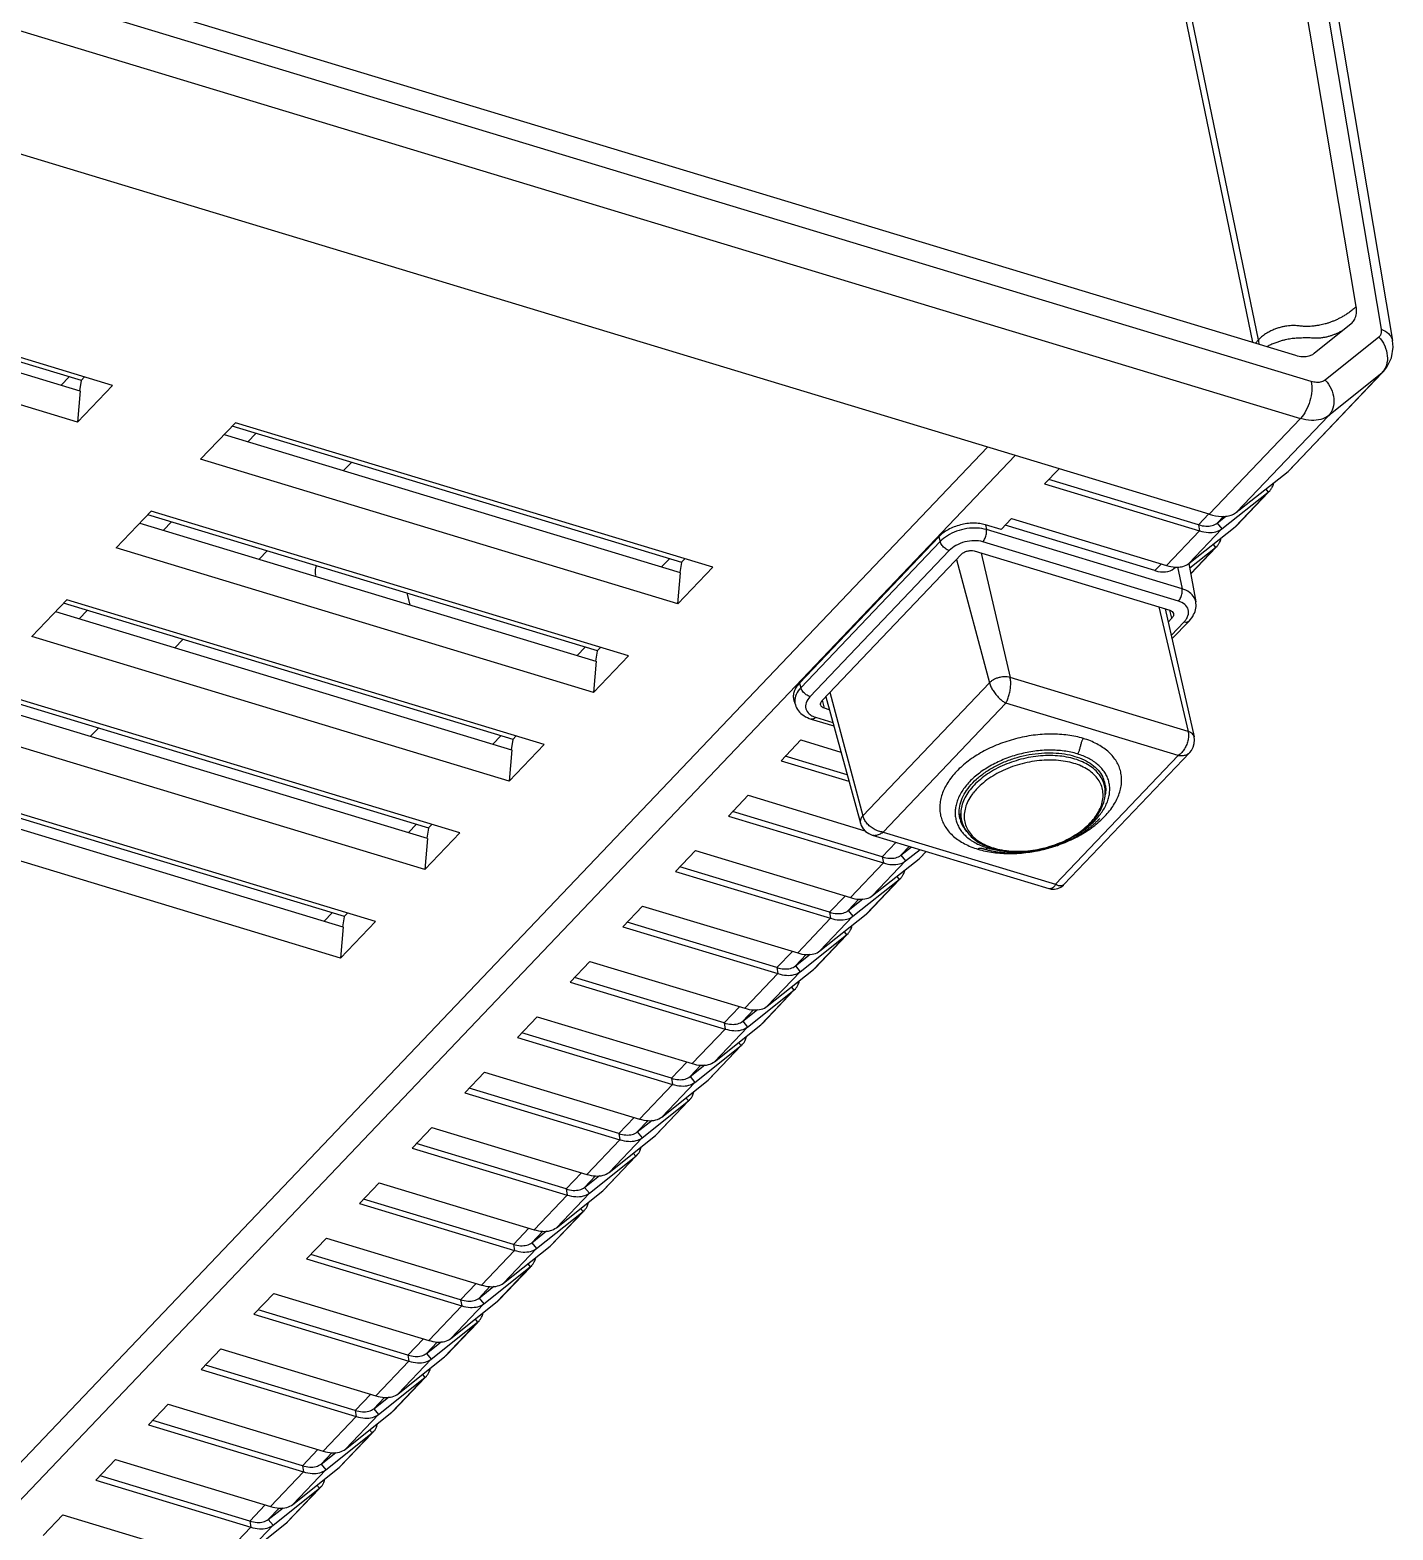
# Model space of a CAD drawing. Header units: millimetres. Extents: x 14343 to 15285, y -9166 to -7819.
# Drawn here: x 14727.4 to 14800.9, y -8834.4 to -8753.4 of the extents above; entities that cross this region are included whole.
import ezdxf

# ---------------------------------------------------------------- set-up
doc = ezdxf.new("R2010")
doc.units = ezdxf.units.MM

# ---------------------------------------------------------------- blocks, each defined once
blk = doc.blocks.new('u9')
at = {"color": 7, "linetype": 'Continuous'}
for p, q in [((33.426, 283.574), (139.453, 394.89)), ((34.911, 283.125), (140.71, 394.2)), ((76.452, 343.269), (74.671, 341.399)), ((84.816, 340.736), (76.452, 343.269)), ((75.252, 343.161), (72.748, 341.174)), ((75.252, 343.161), (73.471, 341.292)), ((84.816, 340.736), (85.88, 341.853)), ((72.669, 341.102), (70.962, 339.31)), ((73.471, 341.292), (70.967, 339.304)), ((72.748, 341.174), (70.967, 339.304)), ((73.728, 340.983), (72.931, 340.351)), ((73.143, 340.369), (73.728, 340.983)), ((73.728, 340.983), (73.471, 341.292)), ((73.893, 340.196), (74.728, 341.072)), ((83.036, 338.867), (74.671, 341.399)), ((74.728, 341.072), (74.671, 341.399)), ((74.728, 341.072), (82.807, 338.626)), ((72.407, 340.175), (69.903, 338.187)), ((72.407, 340.175), (70.627, 338.305)), ((73.607, 340.282), (71.827, 338.413)), ((81.972, 337.75), (73.607, 340.282)), ((70.967, 339.304), (70.888, 339.232)), ((70.929, 339.276), (70.888, 339.232)), ((71.104, 339.14), (70.967, 339.304)), ((80.191, 335.88), (71.827, 338.413)), ((71.883, 338.086), (71.827, 338.413)), ((81.972, 337.75), (83.036, 338.867)), ((69.824, 338.115), (68.117, 336.323)), ((70.627, 338.305), (68.123, 336.318)), ((69.903, 338.187), (68.123, 336.318)), ((70.883, 337.996), (70.087, 337.365)), ((70.298, 337.382), (70.883, 337.996)), ((70.883, 337.996), (70.627, 338.305)), ((71.048, 337.209), (71.883, 338.086)), ((71.883, 338.086), (79.962, 335.64)), ((69.563, 337.188), (67.059, 335.201)), ((69.563, 337.188), (67.782, 335.319)), ((70.763, 337.296), (68.982, 335.426)), ((79.127, 334.763), (70.763, 337.296)), ((68.123, 336.318), (68.043, 336.246)), ((68.085, 336.289), (68.043, 336.246)), ((68.259, 336.154), (68.123, 336.318)), ((66.98, 335.129), (65.273, 333.337)), ((67.782, 335.319), (65.278, 333.332)), ((67.059, 335.201), (65.278, 333.332)), ((68.039, 335.01), (67.782, 335.319)), ((68.204, 334.223), (69.039, 335.1)), ((77.347, 332.894), (68.982, 335.426)), ((69.039, 335.1), (68.982, 335.426)), ((69.039, 335.1), (77.118, 332.653)), ((79.127, 334.763), (80.191, 335.88)), ((67.918, 334.31), (66.138, 332.44)), ((68.039, 335.01), (67.242, 334.378)), ((67.454, 334.396), (68.039, 335.01)), ((76.283, 331.777), (67.918, 334.31)), ((66.718, 334.202), (64.214, 332.215)), ((66.718, 334.202), (64.937, 332.333)), ((65.278, 333.332), (65.199, 333.259)), ((65.24, 333.303), (65.199, 333.259)), ((65.414, 333.167), (65.278, 333.332)), ((76.283, 331.777), (77.347, 332.894)), ((64.135, 332.142), (62.428, 330.35)), ((64.937, 332.333), (62.433, 330.345)), ((64.214, 332.215), (62.433, 330.345)), ((65.194, 332.024), (64.398, 331.392)), ((64.609, 331.41), (65.194, 332.024)), ((65.194, 332.024), (64.937, 332.333)), ((65.359, 331.237), (66.194, 332.113)), ((74.502, 329.907), (66.138, 332.44)), ((66.194, 332.113), (66.138, 332.44)), ((66.194, 332.113), (74.273, 329.667)), ((63.874, 331.216), (61.37, 329.228)), ((63.874, 331.216), (62.093, 329.346)), ((65.074, 331.323), (63.293, 329.454)), ((73.438, 328.79), (65.074, 331.323)), ((62.433, 330.345), (62.354, 330.273)), ((62.396, 330.317), (62.354, 330.273)), ((62.57, 330.181), (62.433, 330.345)), ((71.658, 326.921), (63.293, 329.454)), ((63.35, 329.127), (63.293, 329.454)), ((73.438, 328.79), (74.502, 329.907)), ((61.291, 329.156), (59.584, 327.364)), ((62.093, 329.346), (59.589, 327.359)), ((61.37, 329.228), (59.589, 327.359)), ((62.35, 329.037), (61.553, 328.405)), ((61.765, 328.423), (62.35, 329.037)), ((62.35, 329.037), (62.093, 329.346)), ((62.515, 328.25), (63.35, 329.127)), ((63.35, 329.127), (71.429, 326.681)), ((61.029, 328.229), (58.525, 326.242)), ((61.029, 328.229), (59.248, 326.36)), ((62.229, 328.337), (60.449, 326.467)), ((70.594, 325.804), (62.229, 328.337)), ((59.589, 327.359), (59.51, 327.287)), ((59.551, 327.33), (59.51, 327.287)), ((59.725, 327.195), (59.589, 327.359)), ((58.446, 326.17), (56.739, 324.378)), ((59.248, 326.36), (56.744, 324.372)), ((58.525, 326.242), (56.744, 324.372)), ((59.505, 326.051), (59.248, 326.36)), ((68.813, 323.935), (60.449, 326.467)), ((60.505, 326.141), (60.449, 326.467)), ((70.594, 325.804), (71.658, 326.921)), ((59.505, 326.051), (58.709, 325.419)), ((58.92, 325.437), (59.505, 326.051)), ((59.67, 325.264), (60.505, 326.141)), ((60.505, 326.141), (68.584, 323.694)), ((58.185, 325.243), (55.681, 323.256)), ((58.185, 325.243), (56.404, 323.373)), ((59.385, 325.35), (57.604, 323.481)), ((67.749, 322.818), (59.385, 325.35)), ((56.744, 324.372), (56.665, 324.3)), ((56.707, 324.344), (56.665, 324.3)), ((56.881, 324.208), (56.744, 324.372)), ((67.749, 322.818), (68.813, 323.935)), ((55.601, 323.183), (53.895, 321.391)), ((56.404, 323.373), (53.9, 321.386)), ((55.681, 323.256), (53.9, 321.386)), ((56.66, 323.065), (55.864, 322.433)), ((56.076, 322.45), (56.66, 323.065)), ((56.66, 323.065), (56.404, 323.373)), ((56.826, 322.278), (57.661, 323.154)), ((65.969, 320.948), (57.604, 323.481)), ((57.661, 323.154), (57.604, 323.481)), ((57.661, 323.154), (65.74, 320.708)), ((55.34, 322.256), (52.836, 320.269)), ((55.34, 322.256), (53.559, 320.387)), ((56.54, 322.364), (54.76, 320.494)), ((64.905, 319.831), (56.54, 322.364)), ((53.9, 321.386), (53.821, 321.314)), ((53.862, 321.357), (53.821, 321.314)), ((54.036, 321.222), (53.9, 321.386)), ((64.905, 319.831), (65.969, 320.948)), ((52.757, 320.197), (51.05, 318.405)), ((53.559, 320.387), (51.055, 318.4)), ((52.836, 320.269), (51.055, 318.4)), ((53.816, 320.078), (53.02, 319.446)), ((53.231, 319.464), (53.816, 320.078)), ((53.816, 320.078), (53.559, 320.387)), ((53.981, 319.291), (54.816, 320.168)), ((63.124, 317.962), (54.76, 320.494)), ((54.816, 320.168), (54.76, 320.494)), ((54.816, 320.168), (62.895, 317.721)), ((52.496, 319.27), (49.992, 317.283)), ((52.496, 319.27), (50.715, 317.401)), ((53.696, 319.378), (51.915, 317.508)), ((62.06, 316.845), (53.696, 319.378)), ((51.055, 318.4), (50.976, 318.327)), ((51.018, 318.371), (50.976, 318.327)), ((51.192, 318.235), (51.055, 318.4)), ((50.715, 317.401), (48.211, 315.413)), ((49.992, 317.283), (48.211, 315.413)), ((50.971, 317.092), (50.715, 317.401)), ((60.28, 314.975), (51.915, 317.508)), ((51.972, 317.181), (51.915, 317.508)), ((62.06, 316.845), (63.124, 317.962)), ((49.912, 317.211), (48.205, 315.418)), ((50.971, 317.092), (50.175, 316.46)), ((50.387, 316.478), (50.971, 317.092)), ((51.137, 316.305), (51.972, 317.181)), ((51.972, 317.181), (60.051, 314.735)), ((49.651, 316.284), (47.147, 314.296)), ((49.651, 316.284), (47.87, 314.414)), ((50.851, 316.391), (49.071, 314.522)), ((59.216, 313.859), (50.851, 316.391)), ((48.211, 315.413), (48.132, 315.341)), ((48.173, 315.385), (48.132, 315.341)), ((48.347, 315.249), (48.211, 315.413)), ((59.216, 313.859), (60.28, 314.975)), ((47.068, 314.224), (45.361, 312.432)), ((47.87, 314.414), (45.366, 312.427)), ((47.147, 314.296), (45.366, 312.427)), ((48.127, 314.105), (47.331, 313.473)), ((47.542, 313.491), (48.127, 314.105)), ((48.127, 314.105), (47.87, 314.414)), ((48.292, 313.318), (49.127, 314.195)), ((57.435, 311.989), (49.071, 314.522)), ((49.127, 314.195), (49.071, 314.522)), ((49.127, 314.195), (57.206, 311.749)), ((46.807, 313.297), (44.303, 311.31)), ((46.807, 313.297), (45.026, 311.428)), ((48.007, 313.405), (46.226, 311.535)), ((56.371, 310.872), (48.007, 313.405)), ((45.366, 312.427), (45.287, 312.355)), ((45.503, 312.263), (45.366, 312.427)), ((45.329, 312.398), (45.287, 312.355)), ((56.371, 310.872), (57.435, 311.989)), ((44.223, 311.238), (42.516, 309.446)), ((45.026, 311.428), (42.522, 309.44)), ((44.303, 311.31), (42.522, 309.44)), ((45.282, 311.119), (44.486, 310.487)), ((44.697, 310.505), (45.282, 311.119)), ((45.282, 311.119), (45.026, 311.428)), ((45.448, 310.332), (46.283, 311.209)), ((54.591, 309.003), (46.226, 311.535)), ((46.283, 311.209), (46.226, 311.535)), ((46.283, 311.209), (54.362, 308.762)), ((43.962, 310.311), (41.458, 308.324)), ((43.962, 310.311), (42.181, 308.441)), ((45.162, 310.418), (43.382, 308.549)), ((53.527, 307.886), (45.162, 310.418)), ((67.944, 308.721), (69.827, 310.698)), ((69.683, 309.015), (69.827, 310.698)), ((69.827, 310.698), (95.592, 302.896)), ((42.522, 309.44), (42.443, 309.368)), ((42.484, 309.412), (42.443, 309.368)), ((42.658, 309.276), (42.522, 309.44)), ((42.181, 308.441), (39.677, 306.454)), ((42.438, 308.133), (42.181, 308.441)), ((51.746, 306.016), (43.382, 308.549)), ((43.438, 308.222), (43.382, 308.549)), ((53.527, 307.886), (54.591, 309.003)), ((67.944, 308.721), (93.709, 300.92)), ((69.455, 308.264), (69.636, 308.453)), ((69.705, 309.008), (69.615, 308.461)), ((69.615, 308.46), (93.89, 301.11)), ((94.315, 301.556), (69.704, 309.008)), ((70.286, 308.256), (70.712, 308.703)), ((41.379, 308.251), (39.672, 306.459)), ((41.458, 308.324), (39.677, 306.454)), ((42.438, 308.133), (41.642, 307.501)), ((41.853, 307.519), (42.438, 308.133)), ((42.603, 307.346), (43.438, 308.222)), ((43.438, 308.222), (51.517, 305.776)), ((41.15, 304.054), (31.605, 306.944)), ((41.117, 307.325), (38.613, 305.337)), ((41.117, 307.325), (39.337, 305.455)), ((42.318, 307.432), (40.537, 305.563)), ((50.682, 304.899), (42.318, 307.432)), ((30.797, 306.73), (24.007, 299.602)), ((31.244, 306.715), (24.626, 299.767)), ((40.549, 303.897), (31.244, 306.715)), ((39.677, 306.454), (39.598, 306.382)), ((39.64, 306.425), (39.598, 306.382)), ((39.814, 306.29), (39.677, 306.454)), ((50.682, 304.899), (51.746, 306.016)), ((38.534, 305.265), (38.224, 304.94)), ((38.613, 305.337), (38.232, 304.937)), ((39.337, 305.455), (38.56, 304.838)), ((39.593, 305.146), (39.027, 304.697)), ((39.134, 304.664), (39.593, 305.146)), ((39.593, 305.146), (39.337, 305.455)), ((39.844, 304.449), (40.594, 305.236)), ((48.902, 303.03), (40.537, 305.563)), ((40.594, 305.236), (40.537, 305.563)), ((40.594, 305.236), (48.673, 302.79)), ((63.393, 303.943), (65.275, 305.919)), ((65.132, 304.236), (65.275, 305.919)), ((65.275, 305.919), (91.04, 298.118)), ((35.155, 304.791), (35.118, 304.802)), ((35.189, 304.781), (35.155, 304.791)), ((35.22, 304.771), (35.189, 304.781)), ((35.253, 304.76), (35.22, 304.771)), ((33.931, 296.949), (40.549, 303.897)), ((47.838, 301.913), (41.536, 303.821)), ((63.393, 303.943), (89.158, 296.142)), ((64.904, 303.485), (65.084, 303.675)), ((65.153, 304.23), (65.063, 303.682)), ((65.063, 303.682), (89.338, 296.331)), ((89.764, 296.778), (65.153, 304.23)), ((65.735, 303.478), (66.16, 303.925)), ((28.888, 303.193), (28.858, 303.162)), ((34.814, 295.846), (41.641, 303.014)), ((36.427, 302.887), (36.309, 303.321)), ((43.418, 296.351), (41.641, 303.014)), ((43.645, 296.59), (41.779, 303.416)), ((47.838, 301.913), (48.902, 303.03)), ((28.715, 300.903), (28.604, 301.396)), ((46.057, 300.043), (42.398, 301.151)), ((58.841, 299.165), (60.724, 301.141)), ((60.581, 299.458), (60.724, 301.141)), ((60.724, 301.141), (86.489, 293.34)), ((42.49, 300.814), (45.828, 299.803)), ((24.626, 299.767), (33.931, 296.949)), ((44.993, 298.927), (42.827, 299.582)), ((44.993, 298.927), (46.057, 300.043)), ((25.333, 291.851), (23.769, 298.759)), ((58.841, 299.165), (84.606, 291.363)), ((60.352, 298.707), (60.533, 298.897)), ((60.602, 299.451), (60.512, 298.904)), ((60.512, 298.903), (84.787, 291.553)), ((85.213, 292), (60.602, 299.452)), ((61.184, 298.7), (61.609, 299.147)), ((83.321, 298.729), (82.896, 298.282)), ((24.098, 298.463), (33.697, 295.556)), ((25.667, 291.75), (24.098, 298.463)), ((44.431, 297.8), (43.214, 298.169)), ((44.191, 297.704), (43.264, 297.984)), ((43.454, 297.292), (43.721, 297.211)), ((43.721, 297.211), (43.817, 296.787)), ((45.364, 296.792), (45.285, 297.036)), ((43.836, 296.791), (36.327, 288.907)), ((36.987, 288.707), (44.497, 296.591)), ((54.29, 294.386), (56.173, 296.363)), ((56.03, 294.68), (56.173, 296.363)), ((56.173, 296.363), (81.938, 288.562)), ((35.265, 288.844), (33.697, 295.556)), ((36.591, 289.184), (34.814, 295.846)), ((37.477, 288.224), (44.987, 296.108)), ((37.553, 287.97), (45.063, 295.854)), ((45.063, 295.854), (44.987, 296.108)), ((56.051, 294.673), (55.961, 294.126)), ((80.661, 287.222), (56.051, 294.674)), ((54.29, 294.386), (80.055, 286.585)), ((55.801, 293.929), (55.982, 294.119)), ((55.961, 294.125), (80.236, 286.775)), ((56.633, 293.922), (57.058, 294.368)), ((78.77, 293.951), (78.345, 293.504)), ((24.965, 293.478), (24.041, 292.509)), ((25.009, 293.282), (24.308, 292.546)), ((84.606, 291.363), (86.489, 293.34)), ((24.968, 292.346), (25.172, 292.561)), ((24.968, 292.346), (25.084, 291.926)), ((83.928, 292.389), (83.502, 291.942)), ((24.05, 289.406), (23.679, 291.466)), ((24.614, 291.433), (35.173, 288.236)), ((35.643, 288.729), (25.084, 291.926)), ((49.739, 289.608), (51.622, 291.585)), ((51.622, 291.585), (51.478, 289.902)), ((51.622, 291.585), (77.387, 283.783)), ((66.064, 291.641), (66.236, 291.014)), ((24.421, 290.773), (34.979, 287.576)), ((24.66, 289.59), (24.421, 290.773)), ((23.951, 289.954), (22.605, 288.541)), ((23.953, 289.945), (22.61, 288.536)), ((25.536, 289.427), (25.88, 289.788)), ((25.88, 289.788), (33.959, 287.342)), ((51.5, 289.895), (51.41, 289.348)), ((76.11, 282.443), (51.499, 289.895)), ((24.05, 289.406), (21.546, 287.419)), ((24.05, 289.406), (22.27, 287.537)), ((24.007, 289.644), (22.61, 288.536)), ((25.251, 289.514), (23.47, 287.644)), ((24.863, 289.681), (24.761, 289.599)), ((24.786, 289.6), (24.863, 289.681)), ((33.615, 286.981), (25.251, 289.514)), ((49.739, 289.608), (75.504, 281.807)), ((51.25, 289.151), (51.431, 289.341)), ((51.41, 289.347), (75.685, 281.997)), ((52.507, 289.59), (52.081, 289.144)), ((74.219, 289.172), (73.794, 288.726)), ((22.61, 288.536), (22.531, 288.464)), ((22.573, 288.507), (22.531, 288.464)), ((22.747, 288.371), (22.61, 288.536)), ((37.553, 287.97), (37.477, 288.224)), ((80.055, 286.585), (81.938, 288.562)), ((21.467, 287.347), (19.76, 285.555)), ((22.27, 287.537), (19.766, 285.549)), ((21.546, 287.419), (19.766, 285.549)), ((22.526, 287.228), (22.27, 287.537)), ((31.834, 285.112), (23.47, 287.644)), ((23.526, 287.317), (23.47, 287.644)), ((33.615, 286.981), (34.18, 287.574)), ((34.18, 287.574), (35.032, 287.316)), ((35.032, 287.316), (34.979, 287.576)), ((79.377, 287.611), (78.951, 287.164)), ((16.518, 281.429), (21.479, 286.638)), ((18.029, 281.574), (22.954, 286.745)), ((22.526, 287.228), (22.051, 286.851)), ((22.173, 286.857), (22.526, 287.228)), ((22.954, 286.745), (149.43, 248.449)), ((22.968, 286.731), (23.526, 287.317)), ((23.526, 287.317), (31.605, 284.871)), ((21.205, 286.421), (18.702, 284.434)), ((21.257, 286.463), (21.205, 286.421)), ((19.766, 285.549), (19.687, 285.477)), ((19.728, 285.521), (19.687, 285.477)), ((19.901, 285.386), (19.766, 285.549)), ((31.054, 284.292), (31.834, 285.112)), ((13.549, 279.035), (18.622, 284.362)), ((18.702, 284.434), (13.629, 279.109)), ((69.668, 284.394), (69.242, 283.947)), ((75.504, 281.807), (77.387, 283.783)), ((74.825, 282.832), (74.4, 282.386)), ((82.135, 279.799), (84.018, 281.775)), ((83.875, 280.092), (84.018, 281.775)), ((84.018, 281.775), (109.783, 273.974)), ((13.629, 279.109), (16.518, 281.429)), ((144.504, 243.279), (18.029, 281.574)), ((83.896, 280.086), (83.806, 279.538)), ((108.507, 272.634), (83.896, 280.086)), ((13.801, 277.184), (16.689, 279.504)), ((17.45, 279.582), (143.926, 241.286)), ((82.135, 279.799), (107.9, 271.998)), ((83.646, 279.341), (83.827, 279.531)), ((83.806, 279.538), (108.081, 272.187)), ((84.478, 279.334), (84.903, 279.781)), ((13.55, 279.037), (13.361, 278.803)), ((13.55, 279.037), (13.629, 279.109)), ((17.283, 278.062), (15.293, 276.463)), ((143.598, 240.227), (18.298, 278.166)), ((16.446, 257.278), (13.066, 277.366)), ((20.287, 277.335), (20.457, 277.513)), ((20.287, 277.335), (23.956, 259.615)), ((20.606, 277.468), (24.24, 259.914)), ((17.057, 256.702), (13.681, 276.768)), ((15.293, 276.463), (15.236, 276.412)), ((15.026, 275.538), (18.256, 256.339))]:
    blk.add_line(p, q, dxfattribs=at)
for points in [[(31.605, 306.944), (31.475, 306.972), (31.296, 306.974), (31.122, 306.937), (30.96, 306.862), (30.818, 306.752), (30.797, 306.73)], [(35.118, 304.802), (35.059, 304.82), (35.001, 304.836), (34.943, 304.851), (34.886, 304.866), (34.828, 304.879), (34.771, 304.892), (34.715, 304.905), (34.658, 304.916), (34.601, 304.927), (34.545, 304.938), (34.489, 304.947), (34.433, 304.956), (34.377, 304.964), (34.322, 304.972), (34.267, 304.979), (34.213, 304.986), (34.158, 304.992), (34.104, 304.997), (34.05, 305.002), (33.996, 305.006), (33.943, 305.01), (33.889, 305.014), (33.836, 305.017), (33.783, 305.019), (33.73, 305.021), (33.677, 305.023), (33.624, 305.024), (33.572, 305.024), (33.519, 305.024), (33.467, 305.024), (33.415, 305.023), (33.364, 305.022), (33.312, 305.021), (33.26, 305.019), (33.209, 305.017), (33.158, 305.014), (33.107, 305.011), (33.056, 305.007), (33.005, 305.004), (32.954, 304.999), (32.903, 304.995), (32.853, 304.99), (32.803, 304.985), (32.752, 304.979), (32.702, 304.973), (32.652, 304.967), (32.603, 304.96), (32.553, 304.953), (32.504, 304.946), (32.454, 304.938), (32.405, 304.93), (32.356, 304.922), (32.308, 304.913), (32.259, 304.904), (32.211, 304.895), (32.163, 304.885), (32.115, 304.875), (32.067, 304.865), (32.019, 304.855), (31.972, 304.844), (31.925, 304.833), (31.878, 304.822), (31.831, 304.81), (31.785, 304.798), (31.738, 304.786), (31.692, 304.774), (31.647, 304.761), (31.601, 304.748), (31.556, 304.735), (31.511, 304.722), (31.466, 304.708), (31.421, 304.694), (31.377, 304.68), (31.333, 304.665), (31.289, 304.651), (31.246, 304.636), (31.202, 304.621), (31.159, 304.606), (31.117, 304.59), (31.074, 304.575), (31.032, 304.559), (30.99, 304.543), (30.948, 304.526), (30.907, 304.51), (30.866, 304.493), (30.825, 304.476), (30.784, 304.459), (30.744, 304.442), (30.704, 304.424), (30.664, 304.407), (30.625, 304.389), (30.586, 304.371), (30.547, 304.353), (30.509, 304.335), (30.47, 304.316), (30.432, 304.297), (30.395, 304.279), (30.358, 304.26), (30.321, 304.241), (30.284, 304.222), (30.248, 304.202), (30.212, 304.183), (30.176, 304.163), (30.141, 304.144), (30.106, 304.124), (30.071, 304.104), (30.037, 304.084), (30.003, 304.064), (29.97, 304.044), (29.936, 304.024), (29.903, 304.004), (29.871, 303.983), (29.839, 303.963), (29.807, 303.942), (29.776, 303.922), (29.744, 303.901), (29.714, 303.881), (29.683, 303.86), (29.653, 303.839), (29.624, 303.818), (29.594, 303.798), (29.565, 303.777), (29.537, 303.756), (29.509, 303.735), (29.481, 303.714), (29.453, 303.693), (29.426, 303.673), (29.399, 303.652), (29.373, 303.631), (29.347, 303.61), (29.322, 303.59), (29.297, 303.569), (29.272, 303.549), (29.248, 303.528), (29.224, 303.508), (29.2, 303.488), (29.177, 303.468), (29.155, 303.448), (29.133, 303.428), (29.111, 303.408), (29.09, 303.389), (29.069, 303.37), (29.049, 303.351), (29.029, 303.332), (29.009, 303.314), (28.991, 303.295), (28.972, 303.277), (28.954, 303.26), (28.937, 303.242), (28.92, 303.225), (28.888, 303.193)], [(41.779, 303.416), (41.731, 303.55), (41.63, 303.72), (41.494, 303.866), (41.327, 303.98), (41.15, 304.054)], [(24.007, 299.602), (23.912, 299.486), (23.816, 299.309), (23.761, 299.12), (23.747, 298.926), (23.769, 298.759)], [(13.361, 278.803), (13.122, 278.304), (13.036, 277.73), (13.066, 277.366)]]:
    blk.add_lwpolyline(points, dxfattribs=at)
for centre, radius, start, end in [((73.226, 340.575), 0.767, 132.37257, 136.60688), ((73.207, 340.596), 0.738, 128.45051, 132.37169), ((71.485, 338.671), 0.819, 143.08873, 153.62867), ((71.468, 338.684), 0.797, 136.6171, 143.09633), ((70.381, 337.588), 0.767, 132.37257, 136.60688), ((70.362, 337.609), 0.738, 128.45051, 132.37169), ((68.64, 335.685), 0.819, 143.08873, 153.62867), ((68.623, 335.698), 0.797, 136.6171, 143.09633), ((67.537, 334.602), 0.767, 132.37257, 136.60688), ((67.518, 334.623), 0.738, 128.45051, 132.37169), ((65.796, 332.698), 0.819, 143.08873, 153.62867), ((65.779, 332.711), 0.797, 136.6171, 143.09633), ((64.692, 331.615), 0.767, 132.37257, 136.60688), ((64.673, 331.636), 0.738, 128.45051, 132.37169), ((62.934, 329.725), 0.797, 136.6171, 143.09633), ((62.951, 329.712), 0.819, 143.08873, 153.62867), ((61.848, 328.629), 0.767, 132.37257, 136.60688), ((61.829, 328.65), 0.738, 128.45051, 132.37169), ((60.107, 326.726), 0.819, 143.08873, 153.62867), ((60.09, 326.739), 0.797, 136.6171, 143.09633), ((59.003, 325.643), 0.767, 132.37257, 136.60688), ((58.984, 325.664), 0.738, 128.45051, 132.37169), ((57.262, 323.739), 0.819, 143.08873, 153.62867), ((57.245, 323.752), 0.797, 136.6171, 143.09633), ((56.159, 322.656), 0.767, 132.37257, 136.60688), ((56.14, 322.677), 0.738, 128.45051, 132.37169), ((54.401, 320.766), 0.797, 136.6171, 143.09633), ((54.418, 320.753), 0.819, 143.08873, 153.62867), ((53.314, 319.67), 0.767, 132.37257, 136.60688), ((53.295, 319.691), 0.738, 128.45051, 132.37169), ((51.573, 317.766), 0.819, 143.08873, 153.62867), ((51.556, 317.779), 0.797, 136.6171, 143.09633), ((50.451, 316.704), 0.738, 128.45051, 132.37169), ((50.47, 316.684), 0.767, 132.37257, 136.60688), ((48.729, 314.78), 0.819, 143.08873, 153.62867), ((48.712, 314.793), 0.797, 136.6171, 143.09633), ((47.625, 313.697), 0.767, 132.37257, 136.60688), ((47.606, 313.718), 0.738, 128.45051, 132.37169), ((45.884, 311.794), 0.819, 143.08873, 153.62867), ((45.867, 311.807), 0.797, 136.6171, 143.09633), ((44.781, 310.711), 0.767, 132.37257, 136.60688), ((44.762, 310.732), 0.738, 128.45051, 132.37169), ((43.04, 308.807), 0.819, 143.08873, 153.62867), ((43.023, 308.82), 0.797, 136.6171, 143.09633), ((41.936, 307.724), 0.767, 132.37257, 136.60688), ((41.917, 307.745), 0.738, 128.45051, 132.37169), ((31.545, 306.747), 0.206, 73.05197, 80.60171), ((40.195, 305.821), 0.819, 143.08873, 153.62867), ((40.178, 305.834), 0.797, 136.6171, 143.09633), ((39.092, 304.738), 0.767, 132.37257, 136.60688), ((39.073, 304.759), 0.738, 128.45051, 132.37169), ((33.787, 297.026), 8.032, 105.54751, 108.3927), ((33.8, 296.98), 8.079, 103.606, 105.54897), ((33.795, 296.998), 8.06, 100.40671, 103.60723), ((31.976, 300.829), 3.691, 135.36832, 136.39175), ((31.866, 301.022), 3.443, 136.39125, 137.4131), ((34.909, 302.818), 1.535, 12.79367, 19.80211), ((30.053, 301.606), 1.512, 188.11296, 195.33152), ((30.104, 301.621), 1.566, 195.38009, 207.35664), ((33.144, 303.78), 3.233, 316.32163, 322.04032), ((33.335, 303.627), 2.988, 322.11458, 322.35492), ((31.082, 303.059), 2.983, 245.4456, 245.69131), ((31.089, 303.074), 2.999, 245.69132, 245.94465), ((24.69, 288.048), 1.555, 86.60282, 90.84733), ((23.128, 287.903), 0.819, 143.08873, 153.62867), ((23.111, 287.916), 0.797, 136.6171, 143.09633), ((22.025, 286.82), 0.767, 132.37257, 136.60688), ((22.005, 286.841), 0.738, 128.45051, 132.37169), ((68.614, 226.687), 76.262, 128.17547, 128.38812), ((20.283, 284.916), 0.819, 143.08873, 153.62867), ((20.266, 284.929), 0.797, 136.6171, 143.09633), ((19.18, 283.835), 0.767, 132.46614, 136.61922), ((19.161, 283.856), 0.738, 128.45117, 132.46636), ((14.331, 278.445), 0.966, 136.59781, 142.72692)]:
    blk.add_arc(centre, radius, start, end, dxfattribs=at)
for centre, major_axis, ratio, start_param, end_param in [((26.202, 288.197), (-1.386, 1.444), 0.59683, 5.467445, 6.231027), ((23.676, 284.608), (-2.305, 1.927), 0.509892, -0.875553, -0.583014)]:
    blk.add_ellipse(centre, major_axis=major_axis, ratio=ratio, start_param=start_param, end_param=end_param, dxfattribs=at)
for points, start_tangent, end_tangent in [([(74.671, 341.399), (74.203, 341.486), (73.794, 341.45), (73.471, 341.292)], (-0.957088, 0.289796), (-0.783285, -0.621663)), ([(74.728, 341.072), (74.337, 341.145), (73.997, 341.115), (73.728, 340.983)], (-0.957088, 0.289796), (-0.783285, -0.621663)), ([(73.139, 340.37), (72.73, 340.333), (72.407, 340.175)], (-0.998299, 0.05831), (-0.783285, -0.621663)), ([(73.607, 340.282), (73.139, 340.37)], (-0.957088, 0.289796), (-0.998299, 0.05831)), ([(71.827, 338.413), (71.358, 338.5), (70.949, 338.463), (70.627, 338.305)], (-0.957088, 0.289796), (-0.783285, -0.621663)), ([(70.751, 339.035), (70.677, 338.818)], (-0.444088, -0.895983), (-0.207671, -0.978199)), ([(71.883, 338.086), (71.493, 338.159), (71.152, 338.128), (70.883, 337.996)], (-0.957088, 0.289796), (-0.783285, -0.621663)), ([(70.294, 337.383), (69.885, 337.347), (69.563, 337.188)], (-0.998299, 0.05831), (-0.783285, -0.621663)), ([(70.763, 337.296), (70.294, 337.383)], (-0.957088, 0.289796), (-0.998299, 0.05831)), ([(67.907, 336.049), (67.833, 335.832)], (-0.444088, -0.895983), (-0.207671, -0.978199)), ([(68.982, 335.426), (68.514, 335.514), (68.105, 335.477), (67.782, 335.319)], (-0.957088, 0.289796), (-0.783285, -0.621663)), ([(69.039, 335.1), (68.648, 335.172), (68.308, 335.142), (68.039, 335.01)], (-0.957088, 0.289796), (-0.783285, -0.621663)), ([(67.45, 334.397), (67.041, 334.36), (66.718, 334.202)], (-0.998299, 0.05831), (-0.783285, -0.621663)), ([(67.918, 334.31), (67.45, 334.397)], (-0.957088, 0.289796), (-0.998299, 0.05831)), ([(65.062, 333.062), (64.988, 332.845)], (-0.444088, -0.895983), (-0.207671, -0.978199)), ([(66.138, 332.44), (65.669, 332.527), (65.26, 332.491), (64.937, 332.333)], (-0.957088, 0.289796), (-0.783285, -0.621663)), ([(66.194, 332.113), (65.804, 332.186), (65.463, 332.155), (65.194, 332.024)], (-0.957088, 0.289796), (-0.783285, -0.621663)), ([(64.605, 331.41), (64.196, 331.374), (63.874, 331.216)], (-0.998299, 0.05831), (-0.783285, -0.621663)), ([(65.074, 331.323), (64.605, 331.41)], (-0.957088, 0.289796), (-0.998299, 0.05831)), ([(63.293, 329.454), (62.825, 329.541), (62.416, 329.504), (62.093, 329.346)], (-0.957088, 0.289796), (-0.783285, -0.621663)), ([(62.218, 330.076), (62.143, 329.859)], (-0.444088, -0.895983), (-0.207671, -0.978199)), ([(63.35, 329.127), (62.959, 329.2), (62.619, 329.169), (62.35, 329.037)], (-0.957088, 0.289796), (-0.783285, -0.621663)), ([(61.761, 328.424), (61.352, 328.387), (61.029, 328.229)], (-0.998299, 0.05831), (-0.783285, -0.621663)), ([(62.229, 328.337), (61.761, 328.424)], (-0.957088, 0.289796), (-0.998299, 0.05831)), ([(59.373, 327.089), (59.299, 326.873)], (-0.444088, -0.895983), (-0.207671, -0.978199)), ([(60.449, 326.467), (59.98, 326.554), (59.571, 326.518), (59.248, 326.36)], (-0.957088, 0.289796), (-0.783285, -0.621663)), ([(60.505, 326.141), (60.115, 326.213), (59.774, 326.183), (59.505, 326.051)], (-0.957088, 0.289796), (-0.783285, -0.621663)), ([(58.916, 325.438), (58.507, 325.401), (58.185, 325.243)], (-0.998299, 0.05831), (-0.783285, -0.621663)), ([(59.385, 325.35), (58.916, 325.438)], (-0.957088, 0.289796), (-0.998299, 0.05831)), ([(56.529, 324.103), (56.454, 323.886)], (-0.444088, -0.895983), (-0.207671, -0.978199)), ([(57.604, 323.481), (57.136, 323.568), (56.727, 323.531), (56.404, 323.373)], (-0.957088, 0.289796), (-0.783285, -0.621663)), ([(57.661, 323.154), (57.27, 323.227), (56.929, 323.196), (56.66, 323.065)], (-0.957088, 0.289796), (-0.783285, -0.621663)), ([(56.072, 322.451), (55.663, 322.415), (55.34, 322.256)], (-0.998299, 0.05831), (-0.783285, -0.621663)), ([(56.54, 322.364), (56.072, 322.451)], (-0.957088, 0.289796), (-0.998299, 0.05831)), ([(54.76, 320.494), (54.291, 320.582), (53.882, 320.545), (53.559, 320.387)], (-0.957088, 0.289796), (-0.783285, -0.621663)), ([(53.684, 321.117), (53.61, 320.9)], (-0.444088, -0.895983), (-0.207671, -0.978199)), ([(54.816, 320.168), (54.426, 320.24), (54.085, 320.21), (53.816, 320.078)], (-0.957088, 0.289796), (-0.783285, -0.621663)), ([(53.227, 319.465), (52.818, 319.428), (52.496, 319.27)], (-0.998299, 0.05831), (-0.783285, -0.621663)), ([(53.696, 319.378), (53.227, 319.465)], (-0.957088, 0.289796), (-0.998299, 0.05831)), ([(50.839, 318.13), (50.765, 317.913)], (-0.444088, -0.895983), (-0.207671, -0.978199)), ([(51.915, 317.508), (51.447, 317.595), (51.038, 317.559), (50.715, 317.401)], (-0.957088, 0.289796), (-0.783285, -0.621663)), ([(50.383, 316.478), (49.974, 316.442), (49.651, 316.284)], (-0.998299, 0.05831), (-0.783285, -0.621663)), ([(50.851, 316.391), (50.383, 316.478)], (-0.957088, 0.289796), (-0.998299, 0.05831)), ([(51.972, 317.181), (51.581, 317.254), (51.24, 317.224), (50.971, 317.092)], (-0.957088, 0.289796), (-0.783285, -0.621663)), ([(47.995, 315.144), (47.921, 314.927)], (-0.444088, -0.895983), (-0.207671, -0.978199)), ([(49.071, 314.522), (48.602, 314.609), (48.193, 314.572), (47.87, 314.414)], (-0.957088, 0.289796), (-0.783285, -0.621663)), ([(49.127, 314.195), (48.737, 314.268), (48.396, 314.237), (48.127, 314.105)], (-0.957088, 0.289796), (-0.783285, -0.621663)), ([(47.538, 313.492), (47.129, 313.455), (46.807, 313.297)], (-0.998299, 0.05831), (-0.783285, -0.621663)), ([(48.007, 313.405), (47.538, 313.492)], (-0.957088, 0.289796), (-0.998299, 0.05831)), ([(46.226, 311.535), (45.758, 311.623), (45.349, 311.586), (45.026, 311.428)], (-0.957088, 0.289796), (-0.783285, -0.621663)), ([(45.15, 312.157), (45.076, 311.941)], (-0.444088, -0.895983), (-0.207671, -0.978199)), ([(46.283, 311.209), (45.892, 311.281), (45.551, 311.251), (45.282, 311.119)], (-0.957088, 0.289796), (-0.783285, -0.621663)), ([(44.694, 310.506), (44.285, 310.469), (43.962, 310.311)], (-0.998299, 0.05831), (-0.783285, -0.621663)), ([(45.162, 310.418), (44.694, 310.506)], (-0.957088, 0.289796), (-0.998299, 0.05831)), ([(43.382, 308.549), (42.913, 308.636), (42.504, 308.6), (42.181, 308.441)], (-0.957088, 0.289796), (-0.783285, -0.621663)), ([(42.306, 309.171), (42.232, 308.954)], (-0.444088, -0.895983), (-0.207671, -0.978199)), ([(43.438, 308.222), (43.048, 308.295), (42.707, 308.264), (42.438, 308.133)], (-0.957088, 0.289796), (-0.783285, -0.621663)), ([(30.797, 306.73), (30.82, 306.751), (30.873, 306.783), (30.935, 306.8), (31.004, 306.802), (31.08, 306.788), (31.16, 306.76), (31.244, 306.715)], (0.689611, 0.72418), (0.848651, -0.528954)), ([(31.244, 306.715), (31.293, 306.794), (31.347, 306.858), (31.405, 306.906), (31.464, 306.937), (31.524, 306.952), (31.579, 306.95)], (0.470729, 0.882278), (0.986601, -0.16315)), ([(41.849, 307.519), (41.44, 307.483), (41.117, 307.325)], (-0.998299, 0.05831), (-0.783285, -0.621663)), ([(42.318, 307.432), (41.849, 307.519)], (-0.957088, 0.289796), (-0.998299, 0.05831)), ([(39.461, 306.185), (39.387, 305.968)], (-0.444088, -0.895983), (-0.207671, -0.978199)), ([(40.537, 305.563), (40.068, 305.65), (39.66, 305.613), (39.337, 305.455)], (-0.957088, 0.289796), (-0.783285, -0.621663)), ([(40.594, 305.236), (40.203, 305.308), (39.862, 305.278), (39.593, 305.146)], (-0.957088, 0.289796), (-0.783285, -0.621663)), ([(31.252, 304.647), (30.843, 304.498), (30.401, 304.308), (29.981, 304.094), (29.586, 303.858), (29.22, 303.602), (28.886, 303.33), (28.588, 303.043), (28.329, 302.745), (28.11, 302.437), (27.935, 302.124), (27.804, 301.808), (27.72, 301.492), (27.682, 301.18), (27.692, 300.874), (27.748, 300.577), (27.852, 300.292), (28.001, 300.022), (28.194, 299.769), (28.429, 299.537), (28.705, 299.326), (29.018, 299.14), (29.365, 298.979), (29.743, 298.846)], (-0.948904, -0.315564), (0.957088, -0.289796)), ([(36.309, 303.321), (36.183, 303.643), (35.987, 303.943), (35.723, 304.215), (35.396, 304.45), (35.011, 304.645), (34.576, 304.794), (34.103, 304.896), (33.6, 304.947), (33.076, 304.949), (32.542, 304.902), (32.007, 304.806), (31.481, 304.665), (30.973, 304.479), (30.492, 304.254), (30.048, 303.991), (29.65, 303.697), (29.349, 303.423)], (-0.263808, 0.964575), (-0.702522, -0.711662)), ([(35.701, 301.801), (35.761, 301.881), (35.971, 302.227), (36.109, 302.579), (36.172, 302.927), (36.159, 303.267), (36.07, 303.591), (35.907, 303.891), (35.673, 304.163), (35.373, 304.4), (35.013, 304.599), (34.6, 304.753), (34.144, 304.862), (33.652, 304.922), (33.135, 304.932), (32.604, 304.891), (32.069, 304.802), (31.542, 304.665), (31.032, 304.484), (30.551, 304.261), (30.109, 304.003), (29.713, 303.713), (29.373, 303.397)], (0.610767, 0.791811), (-0.689698, -0.724097)), ([(29.743, 298.846), (30.149, 298.742), (30.578, 298.667), (31.027, 298.623), (31.49, 298.61), (31.964, 298.628), (32.445, 298.676), (33.404, 298.864), (34.333, 299.166), (34.774, 299.356), (35.194, 299.571), (35.589, 299.806), (35.955, 300.062), (36.289, 300.334), (36.587, 300.621), (36.847, 300.92), (37.065, 301.227), (37.241, 301.54), (37.371, 301.856), (37.456, 302.172), (37.493, 302.484), (37.484, 302.791), (37.427, 303.088), (37.324, 303.372), (37.175, 303.642), (36.982, 303.895), (36.746, 304.128), (36.471, 304.338), (36.158, 304.525), (35.81, 304.685), (35.432, 304.819)], (0.957088, -0.289796), (-0.957088, 0.289796)), ([(30.074, 299.676), (30.419, 299.587), (30.784, 299.524), (31.559, 299.475), (32.371, 299.532), (33.186, 299.692), (33.975, 299.948), (34.351, 300.11), (34.708, 300.292), (35.043, 300.493), (35.355, 300.71), (35.638, 300.941), (35.892, 301.185), (36.112, 301.439), (36.298, 301.7), (36.447, 301.966), (36.558, 302.235), (36.63, 302.503), (36.662, 302.769), (36.654, 303.029), (36.606, 303.282), (36.518, 303.524), (36.391, 303.753), (36.227, 303.968), (36.027, 304.166), (35.793, 304.345), (35.527, 304.503), (35.231, 304.64), (34.91, 304.753)], (0.957088, -0.289796), (-0.957088, 0.289796)), ([(35.432, 304.819), (35.026, 304.923), (34.597, 304.997), (34.149, 305.041), (33.685, 305.055), (33.211, 305.037), (32.731, 304.988), (32.339, 304.926)], (-0.957088, 0.289796), (-0.983555, -0.180609)), ([(34.91, 304.753), (34.565, 304.841), (34.2, 304.905), (33.561, 304.953)], (-0.957088, 0.289796), (-0.99984, 0.017897)), ([(35.138, 304.796), (35.105, 304.805), (35.056, 304.813), (35.007, 304.81), (34.983, 304.803), (34.958, 304.792), (34.91, 304.753)], (-0.95708, 0.289825), (-0.689698, -0.724097)), ([(35.263, 304.761), (35.253, 304.763), (35.21, 304.773)], (-0.98739, 0.158305), (-0.959199, 0.282733)), ([(35.432, 304.819), (35.4, 304.79), (35.368, 304.772), (35.335, 304.761), (35.303, 304.758), (35.263, 304.761)], (-0.689698, -0.724097), (-0.98739, 0.158305)), ([(30.407, 304.207), (30.277, 304.137), (29.941, 303.936), (29.63, 303.719), (29.346, 303.488), (29.264, 303.413)], (-0.887206, -0.461373), (-0.731775, -0.681547)), ([(36.036, 303.869), (36.039, 303.865), (36.278, 303.513), (36.353, 303.338)], (0.658336, -0.752724), (0.33851, -0.940963)), ([(41.15, 304.054), (41.119, 304.062), (41.034, 304.072), (40.944, 304.067), (40.849, 304.046), (40.751, 304.01), (40.651, 303.961), (40.549, 303.897)], (-0.957061, 0.289886), (-0.827661, -0.561228)), ([(40.55, 303.897), (40.673, 303.879), (40.796, 303.846), (40.917, 303.8), (41.034, 303.742), (41.144, 303.673), (41.247, 303.594), (41.342, 303.507), (41.426, 303.414), (41.499, 303.317), (41.56, 303.216), (41.608, 303.114), (41.641, 303.014)], (0.996373, -0.085096), (0.257598, -0.966252)), ([(29.264, 303.413), (29.093, 303.244), (28.872, 302.99), (28.686, 302.729), (28.537, 302.463), (28.426, 302.194), (28.354, 301.926), (28.322, 301.66), (28.33, 301.4), (28.379, 301.147), (28.467, 300.905), (28.593, 300.676), (28.757, 300.461), (28.957, 300.263), (29.192, 300.084), (29.458, 299.926), (29.753, 299.789), (30.074, 299.676)], (-0.731775, -0.681547), (0.957088, -0.289796)), ([(29.303, 303.375), (29.034, 303.055), (28.822, 302.723), (28.672, 302.384), (28.586, 302.046), (28.564, 301.716), (28.604, 301.396)], (-0.689698, -0.724097), (0.220838, -0.97531)), ([(29.331, 303.353), (29.095, 303.063), (28.884, 302.717), (28.746, 302.366), (28.683, 302.017), (28.696, 301.678), (28.785, 301.354), (28.948, 301.054), (29.182, 300.782), (29.482, 300.544), (29.842, 300.346)], (-0.676675, -0.736282), (0.909566, -0.415559)), ([(36.442, 302.887), (36.441, 302.713), (36.362, 302.288), (36.176, 301.859), (35.891, 301.442), (35.512, 301.044), (35.052, 300.679), (34.521, 300.355), (33.936, 300.083), (33.31, 299.868), (32.663, 299.718), (32.01, 299.635), (31.372, 299.623), (30.763, 299.682), (30.202, 299.81)], (0.046381, -0.998924), (-0.957088, 0.289796)), ([(35.641, 301.365), (35.919, 301.697), (36.133, 302.04), (36.278, 302.389), (36.352, 302.737), (36.354, 303.077), (36.309, 303.321)], (0.689698, 0.724097), (-0.263539, 0.964649)), ([(36.406, 303.157), (36.413, 303.126), (36.442, 302.887)], (0.221129, -0.975245), (0.046381, -0.998924)), ([(41.641, 303.014), (41.728, 303.127), (41.778, 303.245), (41.788, 303.361), (41.779, 303.416)], (0.689683, 0.724111), (-0.26388, 0.964556)), ([(28.556, 301.392), (28.543, 301.716), (28.563, 301.89)], (-0.14141, 0.989951), (0.16273, 0.986671)), ([(28.604, 301.396), (28.645, 301.25), (28.786, 300.943), (28.997, 300.663), (29.272, 300.414), (29.606, 300.2), (29.993, 300.026), (30.427, 299.894), (30.898, 299.809), (31.399, 299.769), (31.92, 299.778), (32.45, 299.834), (32.981, 299.937), (33.503, 300.084), (34.004, 300.272), (34.478, 300.499), (34.913, 300.76), (35.304, 301.051), (35.641, 301.365)], (0.22077, -0.975326), (0.689698, 0.724097)), ([(29.866, 300.335), (30.255, 300.191), (30.712, 300.083), (31.204, 300.023), (31.72, 300.013), (32.252, 300.053), (32.786, 300.143), (33.314, 300.28), (33.823, 300.461), (34.304, 300.683), (34.747, 300.942), (35.142, 301.232), (35.483, 301.547)], (0.913151, -0.407621), (0.689698, 0.724097)), ([(30.202, 299.81), (29.703, 300.003), (29.28, 300.257), (28.945, 300.564), (28.714, 300.902)], (-0.957088, 0.289796), (-0.459484, 0.888186)), ([(24.626, 299.767), (24.505, 299.772), (24.392, 299.767), (24.287, 299.75), (24.192, 299.721), (24.109, 299.681), (24.038, 299.631), (24.007, 299.602)], (-0.996395, 0.084839), (-0.690376, -0.723451)), ([(24.098, 298.463), (24.08, 298.568), (24.074, 298.68), (24.079, 298.798), (24.096, 298.919), (24.125, 299.041), (24.166, 299.163), (24.218, 299.282), (24.281, 299.396), (24.355, 299.504), (24.437, 299.603), (24.528, 299.691), (24.626, 299.767)], (-0.227588, 0.973758), (0.827547, 0.561397)), ([(29.743, 298.846), (29.799, 298.926), (29.823, 298.974), (29.843, 299.026), (29.87, 299.111), (29.894, 299.2), (29.939, 299.382), (29.965, 299.468), (29.995, 299.548), (30.031, 299.618), (30.074, 299.676)], (0.689698, 0.724097), (0.689698, 0.724097)), ([(23.769, 298.759), (23.792, 298.693), (23.861, 298.597), (23.964, 298.519), (24.098, 298.463)], (0.221781, -0.975096), (0.957075, -0.289842)), ([(43.721, 297.211), (43.853, 297.142), (43.92, 297.038), (43.923, 297.027)], (0.957088, -0.289796), (0.205698, -0.978615)), ([(44.191, 297.704), (44.341, 297.801), (44.43, 297.798)], (0.689698, 0.724097), (0.96423, -0.265068)), ([(44.348, 297.644), (44.191, 297.704)], (-0.904368, 0.426753), (-0.957088, 0.289796)), ([(44.719, 297.245), (44.537, 297.523), (44.348, 297.644)], (-0.264371, 0.964421), (-0.904368, 0.426753)), ([(44.832, 297.614), (44.431, 297.8)], (-0.833205, 0.552965), (-0.957088, 0.289796)), ([(44.497, 296.591), (44.704, 296.916), (44.719, 297.245)], (0.689698, 0.724097), (-0.264371, 0.964421)), ([(45.285, 297.036), (45.12, 297.35), (44.832, 297.614)], (-0.306276, 0.951943), (-0.833205, 0.552965)), ([(45.318, 296.833), (45.284, 297.036)], (-0.020143, 0.999797), (-0.304232, 0.952598)), ([(33.931, 296.949), (33.885, 296.858), (33.841, 296.755), (33.799, 296.644), (33.762, 296.526), (33.729, 296.402), (33.702, 296.276), (33.682, 296.148), (33.669, 296.02), (33.664, 295.896), (33.667, 295.775), (33.678, 295.662), (33.697, 295.556)], (-0.470524, -0.882387), (0.227523, -0.973773)), ([(34.814, 295.846), (34.782, 295.948), (34.737, 296.053), (34.682, 296.16), (34.618, 296.266), (34.545, 296.371), (34.465, 296.474), (34.38, 296.571), (34.291, 296.663), (34.2, 296.748), (34.108, 296.825), (34.018, 296.892), (33.931, 296.949)], (-0.25762, 0.966246), (-0.848552, 0.529113)), ([(43.915, 296.915), (43.836, 296.791)], (-0.313268, -0.949665), (-0.689698, -0.724097)), ([(43.923, 297.027), (43.915, 296.915)], (0.205698, -0.978615), (-0.313268, -0.949665)), ([(44.497, 296.591), (44.703, 296.484), (44.881, 296.309), (44.987, 296.108)], (0.957088, -0.289796), (0.287072, -0.957909)), ([(44.987, 296.108), (45.236, 296.466), (45.318, 296.833)], (0.689698, 0.724097), (-0.020143, 0.999797)), ([(45.063, 295.854), (45.239, 296.077), (45.352, 296.309), (45.397, 296.541), (45.372, 296.763), (45.364, 296.791)], (0.689698, 0.724097), (-0.306768, 0.951784)), ([(33.697, 295.556), (33.854, 295.525), (34.026, 295.519), (34.205, 295.539), (34.382, 295.585), (34.548, 295.654), (34.695, 295.743), (34.814, 295.846)], (0.957095, -0.289776), (0.689733, 0.724064)), ([(24.041, 292.509), (23.793, 292.165), (23.675, 291.809), (23.679, 291.466)], (-0.689698, -0.724097), (0.177419, -0.984135)), ([(24.308, 292.546), (24.126, 292.557), (24.043, 292.507)], (-0.957088, 0.289796), (-0.708828, -0.705381)), ([(24.197, 292.41), (24.101, 292.221), (24.085, 291.892)], (-0.565076, -0.825039), (0.264357, -0.964425)), ([(24.308, 292.546), (24.197, 292.41)], (-0.689698, -0.724097), (-0.565076, -0.825039)), ([(24.885, 292.098), (24.884, 292.1), (24.89, 292.223), (24.968, 292.346)], (-0.274093, 0.961703), (0.689698, 0.724097)), ([(23.679, 291.466), (23.761, 291.241), (24.02, 290.963), (24.421, 290.773)], (0.181876, -0.983321), (0.957088, -0.289796)), ([(24.085, 291.892), (24.268, 291.615), (24.614, 291.433)], (0.264357, -0.964425), (0.957088, -0.289796)), ([(24.614, 291.433), (24.488, 291.241), (24.418, 291), (24.421, 290.773)], (-0.689698, -0.724097), (0.198515, -0.980098)), ([(25.084, 291.926), (24.952, 291.996), (24.885, 292.098)], (-0.957088, 0.289796), (-0.274093, 0.961703)), ([(71.162, 290.052), (71.176, 289.975), (71.126, 289.533)], (0.227528, -0.973771), (-0.322643, -0.946521)), ([(24.373, 289.564), (24.05, 289.406)], (-0.965547, -0.26023), (-0.783285, -0.621663)), ([(24.667, 289.603), (24.373, 289.564)], (-0.999876, -0.015762), (-0.965547, -0.26023)), ([(25.251, 289.514), (24.782, 289.601)], (-0.957088, 0.289796), (-0.998299, 0.05831)), ([(22.394, 288.266), (22.32, 288.05)], (-0.444088, -0.895983), (-0.207671, -0.978199)), ([(35.173, 288.236), (35.047, 288.044), (34.977, 287.803), (34.979, 287.576)], (-0.689698, -0.724097), (0.198515, -0.980098)), ([(34.979, 287.576), (35.481, 287.493), (36.036, 287.524), (36.588, 287.668), (37.085, 287.909), (37.477, 288.224)], (0.957088, -0.289796), (0.689698, 0.724097)), ([(35.173, 288.236), (35.632, 288.174), (36.144, 288.241), (36.621, 288.43), (36.987, 288.707)], (0.957088, -0.289796), (0.689698, 0.724097)), ([(36.327, 288.907), (36.187, 288.802), (36.009, 288.731), (35.818, 288.706), (35.643, 288.729)], (-0.689698, -0.724097), (-0.957088, 0.289796)), ([(36.987, 288.707), (37.193, 288.6), (37.371, 288.425), (37.477, 288.224)], (0.957088, -0.289796), (0.287072, -0.957909)), ([(23.47, 287.644), (23.001, 287.731), (22.592, 287.695), (22.27, 287.537)], (-0.957088, 0.289796), (-0.783285, -0.621663)), ([(23.526, 287.317), (23.136, 287.39), (22.795, 287.36), (22.526, 287.228)], (-0.957088, 0.289796), (-0.783285, -0.621663)), ([(35.032, 287.316), (35.34, 287.25), (35.676, 287.229), (36.027, 287.254), (36.381, 287.323), (36.723, 287.434), (37.04, 287.583), (37.32, 287.764), (37.553, 287.97)], (0.957088, -0.289796), (0.689698, 0.724097)), ([(22.292, 286.864), (21.981, 286.847), (21.708, 286.771), (21.479, 286.638)], (-0.999278, 0.038005), (-0.786115, -0.618081)), ([(19.55, 285.28), (19.476, 285.066)], (-0.444088, -0.895983), (-0.21037, -0.977622)), ([(16.518, 281.429), (16.927, 281.633), (17.441, 281.682), (18.029, 281.574)], (0.78136, 0.62408), (0.957037, -0.289967)), ([(16.689, 279.504), (16.373, 279.981), (16.23, 280.513), (16.281, 281.02), (16.518, 281.429)], (-0.674023, 0.73871), (0.687564, 0.726124)), ([(17.45, 279.582), (17.419, 280.085), (17.518, 280.636), (17.731, 281.158), (18.028, 281.574)], (-0.205684, 0.978619), (0.689698, 0.724097)), ([(16.689, 279.504), (16.897, 279.609), (17.156, 279.635), (17.45, 279.582)], (0.779308, 0.626641), (0.957082, -0.289818)), ([(13.491, 277.647), (13.485, 277.661), (13.342, 278.192), (13.392, 278.7)], (-0.422278, 0.906467), (0.301689, 0.953406)), ([(13.392, 278.7), (13.562, 279.03)], (0.301689, 0.953406), (0.606087, 0.795399)), ([(13.801, 277.184), (13.491, 277.647)], (-0.674023, 0.738711), (-0.422278, 0.906467)), ([(15.818, 276.867), (15.982, 276.955), (16.138, 277.026), (16.293, 277.086), (16.452, 277.139), (16.621, 277.184), (16.798, 277.219), (16.994, 277.241), (17.195, 277.245), (17.363, 277.241), (17.506, 277.235), (17.652, 277.234), (17.81, 277.235), (17.966, 277.239), (18.118, 277.245), (18.266, 277.253), (18.406, 277.264), (18.544, 277.28), (18.688, 277.304), (18.847, 277.336), (19.02, 277.381), (19.208, 277.438), (19.412, 277.511), (19.627, 277.602), (19.827, 277.703)], (0.864728, 0.502241), (0.879086, 0.476664)), ([(17.465, 278.169), (17.283, 278.062)], (-0.923163, -0.38441), (-0.779662, -0.626201)), ([(17.906, 278.237), (17.559, 278.202), (17.465, 278.169)], (-0.998801, 0.048946), (-0.923163, -0.38441)), ([(18.298, 278.166), (17.906, 278.237)], (-0.957088, 0.289798), (-0.998801, 0.048946)), ([(13.681, 276.768), (13.284, 276.991), (13.079, 277.308), (13.067, 277.364)], (-0.945974, 0.324243), (-0.15584, 0.987782)), ([(13.681, 276.768), (13.673, 276.834), (13.672, 276.897), (13.677, 276.956), (13.689, 277.011), (13.708, 277.062), (13.733, 277.109), (13.764, 277.149), (13.801, 277.184)], (-0.165927, 0.986138), (0.779666, 0.626195)), ([(15.877, 276.152), (16.037, 276.231), (16.201, 276.303), (16.369, 276.37), (16.536, 276.429), (16.695, 276.477), (16.841, 276.514), (17.001, 276.547), (17.2, 276.577), (17.414, 276.604), (17.599, 276.617), (17.738, 276.616), (17.864, 276.608), (17.984, 276.597), (18.1, 276.583), (18.222, 276.572), (18.357, 276.566), (18.507, 276.569), (18.67, 276.582), (18.843, 276.606), (19.026, 276.643), (19.218, 276.695), (19.421, 276.765), (19.633, 276.858), (19.851, 276.98), (20.071, 277.136), (20.287, 277.335)], (0.887644, 0.460529), (0.689696, 0.724099)), ([(20.258, 277.569), (20.287, 277.335)], (0.034837, -0.999393), (0.202719, -0.979237)), ([(15.236, 276.412), (15.103, 276.229), (15.012, 275.912), (15.026, 275.538)], (-0.704925, -0.709282), (0.165924, -0.986138)), ([(15.026, 275.538), (15.202, 275.702), (15.375, 275.84), (15.545, 275.959), (15.713, 276.062), (15.877, 276.152)], (0.70396, 0.71024), (0.887644, 0.460529))]:
    blk.add_spline(points, degree=3, dxfattribs=dict(at, start_tangent=start_tangent, end_tangent=end_tangent))

msp = doc.modelspace()

# ---------------------------------------------------------------- block references
at = {"rotation": 180}
msp.add_blockref('u9', (14813.948, -8492.81), dxfattribs=at)

doc.saveas('drawing.dxf')
